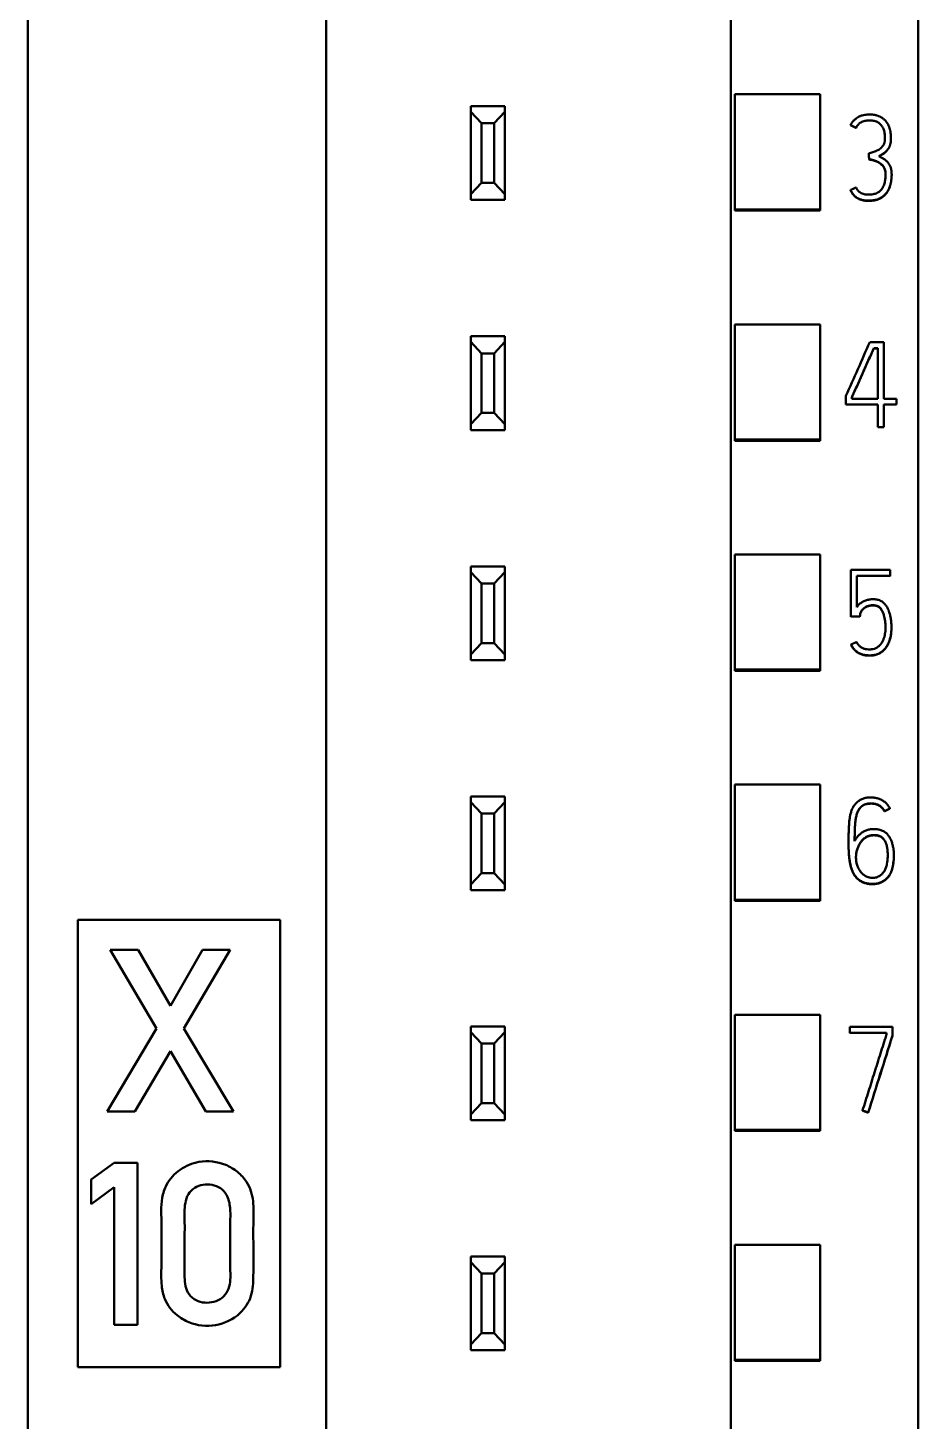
# Model space of a CAD drawing. Header units: millimetres. Extents: x 0 to 594, y 0 to 420.
# Drawn here: x 144.96 to 165.86, y 309.37 to 342.07 of the extents above; entities that cross this region are included whole.
import ezdxf

# ---------------------------------------------------------------- set-up
doc = ezdxf.new("R2010")
doc.units = ezdxf.units.MM
doc.layers.add('1', color=7, linetype='Continuous')

msp = doc.modelspace()

# ---------------------------------------------------------------- linework, layer by layer
at = {"layer": '1', "color": 7, "linetype": 'Continuous', "lineweight": 50}
for p, q in [((165.861, 360.313), (165.861, 246.895)), ((161.461, 249.217), (161.461, 358.032)), ((144.961, 251.932), (144.961, 352.832)), ((151.961, 352.832), (151.961, 251.932)), ((161.561, 337.81), (161.561, 340.513)), ((161.561, 340.513), (163.561, 340.513)), ((163.561, 337.81), (163.561, 340.513)), ((155.361, 340.232), (156.161, 340.232)), ((155.361, 340.099), (155.361, 340.232)), ((156.161, 340.232), (156.161, 340.099)), ((155.361, 338.166), (155.361, 340.099)), ((155.611, 339.832), (155.361, 340.099)), ((155.611, 339.832), (155.611, 338.432)), ((155.911, 339.832), (155.611, 339.832)), ((156.161, 340.099), (155.911, 339.832)), ((155.911, 338.432), (155.911, 339.832)), ((156.161, 340.099), (156.161, 338.166)), ((164.277, 339.79), (164.277, 339.784)), ((164.405, 339.726), (164.405, 339.72)), ((165.223, 339.472), (165.223, 339.478)), ((164.702, 339.127), (164.702, 339.121)), ((164.71, 338.989), (164.71, 338.982)), ((165.24, 338.622), (165.24, 338.628)), ((155.361, 338.166), (155.611, 338.432)), ((155.361, 338.032), (155.361, 338.166)), ((155.611, 338.432), (155.911, 338.432)), ((155.911, 338.432), (156.161, 338.166)), ((156.161, 338.166), (156.161, 338.032)), ((164.277, 338.268), (164.277, 338.261)), ((156.161, 338.032), (155.361, 338.032)), ((161.561, 337.781), (161.561, 337.81)), ((161.561, 337.81), (163.561, 337.81)), ((161.561, 337.781), (163.561, 337.781)), ((163.561, 337.781), (163.561, 337.81)), ((161.561, 332.409), (161.561, 335.112)), ((161.561, 335.112), (163.561, 335.112)), ((163.561, 332.409), (163.561, 335.112)), ((155.361, 334.832), (156.161, 334.832)), ((155.361, 334.699), (155.361, 334.832)), ((155.361, 332.766), (155.361, 334.699)), ((155.611, 334.432), (155.361, 334.699)), ((156.161, 334.699), (155.911, 334.432)), ((156.161, 334.832), (156.161, 334.699)), ((156.161, 334.699), (156.161, 332.766)), ((164.727, 334.693), (165.057, 334.693)), ((165.057, 334.693), (165.057, 333.367)), ((155.611, 334.432), (155.611, 333.032)), ((155.911, 334.432), (155.611, 334.432)), ((155.911, 333.032), (155.911, 334.432)), ((164.818, 334.555), (164.818, 334.549)), ((164.915, 334.555), (164.818, 334.555)), ((164.818, 334.549), (164.915, 334.549)), ((164.915, 333.367), (164.915, 334.555)), ((164.167, 333.229), (164.167, 333.433)), ((164.305, 333.403), (164.305, 333.367)), ((164.305, 333.367), (164.915, 333.367)), ((165.057, 333.367), (165.351, 333.367)), ((165.351, 333.367), (165.351, 333.229)), ((155.361, 332.766), (155.611, 333.032)), ((155.611, 333.032), (155.911, 333.032)), ((155.911, 333.032), (156.161, 332.766)), ((164.915, 333.229), (164.167, 333.229)), ((164.915, 332.701), (164.915, 333.229)), ((165.057, 333.229), (165.057, 332.701)), ((165.351, 333.229), (165.057, 333.229)), ((155.361, 332.632), (155.361, 332.766)), ((156.161, 332.632), (155.361, 332.632)), ((156.161, 332.766), (156.161, 332.632)), ((165.057, 332.701), (164.915, 332.701)), ((161.561, 332.381), (161.561, 332.409)), ((161.561, 332.409), (163.561, 332.409)), ((161.561, 332.381), (163.561, 332.381)), ((163.561, 332.381), (163.561, 332.409)), ((161.561, 327.007), (161.561, 329.71)), ((161.561, 329.71), (163.561, 329.71)), ((163.561, 327.007), (163.561, 329.71)), ((155.361, 329.432), (156.161, 329.432)), ((155.361, 329.299), (155.361, 329.432)), ((156.161, 329.432), (156.161, 329.299)), ((164.283, 329.349), (164.283, 328.254)), ((165.207, 329.349), (164.283, 329.349)), ((165.207, 329.211), (165.207, 329.349)), ((155.361, 327.366), (155.361, 329.299)), ((155.611, 329.032), (155.361, 329.299)), ((155.611, 329.032), (155.611, 327.632)), ((155.911, 329.032), (155.611, 329.032)), ((156.161, 329.299), (155.911, 329.032)), ((155.911, 327.632), (155.911, 329.032)), ((156.161, 329.299), (156.161, 327.366)), ((164.422, 328.476), (164.422, 329.211)), ((164.422, 329.211), (165.207, 329.211)), ((165.207, 329.211), (165.207, 329.205)), ((164.283, 328.254), (164.283, 328.248)), ((164.283, 328.254), (164.494, 328.254)), ((164.494, 328.254), (164.494, 328.248)), ((165.235, 327.99), (165.235, 327.996)), ((155.361, 327.366), (155.611, 327.632)), ((155.611, 327.632), (155.911, 327.632)), ((155.911, 327.632), (156.161, 327.366)), ((164.289, 327.599), (164.289, 327.593)), ((155.361, 327.232), (155.361, 327.366)), ((156.161, 327.232), (155.361, 327.232)), ((156.161, 327.366), (156.161, 327.232)), ((161.561, 326.981), (161.561, 327.007)), ((161.561, 327.007), (163.561, 327.007)), ((161.561, 326.981), (163.561, 326.981)), ((163.561, 326.981), (163.561, 327.007)), ((161.561, 321.606), (161.561, 324.308)), ((161.561, 324.308), (163.561, 324.308)), ((163.561, 321.606), (163.561, 324.308)), ((155.361, 324.032), (156.161, 324.032)), ((155.361, 323.899), (155.361, 324.032)), ((155.361, 321.966), (155.361, 323.899)), ((155.611, 323.632), (155.361, 323.899)), ((156.161, 323.899), (155.911, 323.632)), ((156.161, 324.032), (156.161, 323.899)), ((156.161, 323.899), (156.161, 321.966)), ((155.611, 323.632), (155.611, 322.232)), ((155.911, 323.632), (155.611, 323.632)), ((155.911, 322.232), (155.911, 323.632)), ((165.072, 323.686), (165.072, 323.68)), ((165.2, 323.752), (165.2, 323.746)), ((164.228, 322.948), (164.228, 322.942)), ((165.292, 322.649), (165.292, 322.655)), ((155.361, 321.966), (155.611, 322.232)), ((155.611, 322.232), (155.911, 322.232)), ((155.911, 322.232), (156.161, 321.966)), ((155.361, 321.832), (155.361, 321.966)), ((156.161, 321.832), (155.361, 321.832)), ((156.161, 321.966), (156.161, 321.832)), ((161.561, 321.582), (161.561, 321.606)), ((161.561, 321.606), (163.561, 321.606)), ((161.561, 321.582), (163.561, 321.582)), ((163.561, 321.582), (163.561, 321.606)), ((146.136, 321.132), (146.136, 310.632)), ((150.886, 321.132), (146.136, 321.132)), ((150.886, 310.632), (150.886, 321.132)), ((146.896, 320.434), (147.548, 320.434)), ((147.985, 318.584), (146.896, 320.434)), ((147.548, 320.434), (148.306, 319.118)), ((148.306, 319.118), (149.062, 320.434)), ((149.713, 320.434), (148.624, 318.584)), ((149.062, 320.434), (149.713, 320.434)), ((161.561, 316.204), (161.561, 318.906)), ((161.561, 318.906), (163.561, 318.906)), ((163.561, 316.204), (163.561, 318.906)), ((146.823, 316.637), (147.985, 318.584)), ((148.624, 318.584), (149.789, 316.637)), ((155.361, 318.632), (156.161, 318.632)), ((155.361, 318.499), (155.361, 318.632)), ((156.161, 318.632), (156.161, 318.499)), ((164.259, 318.479), (164.259, 318.62)), ((164.259, 318.62), (165.258, 318.62)), ((165.258, 318.62), (165.258, 318.418)), ((155.361, 316.566), (155.361, 318.499)), ((155.611, 318.232), (155.361, 318.499)), ((155.611, 318.232), (155.611, 316.832)), ((155.911, 318.232), (155.611, 318.232)), ((156.161, 318.499), (155.911, 318.232)), ((155.911, 316.832), (155.911, 318.232)), ((156.161, 318.499), (156.161, 316.566)), ((164.259, 318.479), (164.259, 318.473)), ((165.119, 318.479), (164.259, 318.479)), ((165.119, 318.44), (165.119, 318.479)), ((165.258, 318.418), (165.258, 318.412)), ((148.306, 318.049), (147.472, 316.637)), ((149.137, 316.637), (148.306, 318.049)), ((147.472, 316.637), (146.823, 316.637)), ((149.789, 316.637), (149.137, 316.637)), ((155.361, 316.566), (155.611, 316.832)), ((155.611, 316.832), (155.911, 316.832)), ((155.911, 316.832), (156.161, 316.566)), ((164.556, 316.659), (164.556, 316.653)), ((164.689, 316.615), (164.689, 316.608)), ((155.361, 316.432), (155.361, 316.566)), ((156.161, 316.432), (155.361, 316.432)), ((156.161, 316.566), (156.161, 316.432)), ((161.561, 316.182), (161.561, 316.204)), ((161.561, 316.204), (163.561, 316.204)), ((161.561, 316.182), (163.561, 316.182)), ((163.561, 316.182), (163.561, 316.204)), ((146.987, 315.434), (146.444, 315.041)), ((147.534, 315.434), (146.987, 315.434)), ((147.534, 311.629), (147.534, 315.434)), ((146.444, 315.041), (146.444, 314.462)), ((146.444, 314.462), (146.987, 314.858)), ((146.987, 314.858), (146.987, 311.629)), ((161.561, 310.803), (161.561, 313.505)), ((161.561, 313.505), (163.561, 313.505)), ((163.561, 310.803), (163.561, 313.505)), ((155.361, 313.232), (156.161, 313.232)), ((155.361, 313.099), (155.361, 313.232)), ((155.361, 311.166), (155.361, 313.099)), ((155.611, 312.832), (155.361, 313.099)), ((156.161, 313.099), (155.911, 312.832)), ((156.161, 313.232), (156.161, 313.099)), ((156.161, 313.099), (156.161, 311.166)), ((155.611, 312.832), (155.611, 311.432)), ((155.911, 312.832), (155.611, 312.832)), ((155.911, 311.432), (155.911, 312.832)), ((146.987, 311.629), (147.534, 311.629)), ((155.361, 311.166), (155.611, 311.432)), ((155.611, 311.432), (155.911, 311.432)), ((155.911, 311.432), (156.161, 311.166)), ((155.361, 311.032), (155.361, 311.166)), ((156.161, 311.032), (155.361, 311.032)), ((156.161, 311.166), (156.161, 311.032)), ((161.561, 310.803), (163.561, 310.803)), ((161.561, 310.782), (161.561, 310.803)), ((161.561, 310.782), (163.561, 310.782)), ((163.561, 310.782), (163.561, 310.803)), ((146.136, 310.632), (150.886, 310.632))]:
    msp.add_line(p, q, dxfattribs=at)
for centre, major_axis, ratio, start_param, end_param in [((149.802, 236.278), (452.614, 1023.309), 0.023466, 1.484858, 1.486095), ((160.339, 241.87), (311.427, 991.982), 0.017584, 1.499074, 1.500898), ((160.23, 240.062), (315.104, 1003.798), 0.017791, 1.498249, 1.500051)]:
    msp.add_ellipse(centre, major_axis=major_axis, ratio=ratio, start_param=start_param, end_param=end_param, dxfattribs=at)
for points, knots in [([(164.94, 339.063), (164.958, 339.072), (164.976, 339.082), (165.011, 339.101), (165.028, 339.112), (165.053, 339.128), (165.061, 339.134), (165.077, 339.146), (165.084, 339.152), (165.099, 339.165), (165.107, 339.172), (165.121, 339.186), (165.128, 339.194), (165.148, 339.217), (165.159, 339.233), (165.175, 339.259), (165.18, 339.268), (165.188, 339.286), (165.193, 339.296), (165.204, 339.324), (165.209, 339.343), (165.218, 339.382), (165.22, 339.402), (165.223, 339.443), (165.223, 339.463), (165.223, 339.503), (165.223, 339.523), (165.219, 339.583), (165.213, 339.622), (165.2, 339.681), (165.195, 339.701), (165.183, 339.739), (165.168, 339.777), (165.15, 339.812), (165.128, 339.847), (165.117, 339.864), (165.091, 339.895), (165.071, 339.916), (165.048, 339.936), (165.032, 339.948), (165.023, 339.954), (164.981, 339.983), (164.945, 340), (164.896, 340.015), (164.886, 340.018), (164.867, 340.023), (164.837, 340.029), (164.787, 340.036), (164.747, 340.038), (164.707, 340.038), (164.686, 340.038), (164.626, 340.034), (164.587, 340.027), (164.538, 340.013), (164.529, 340.01), (164.51, 340.003), (164.5, 340), (164.472, 339.987), (164.436, 339.969), (164.403, 339.945), (164.38, 339.926), (164.372, 339.919), (164.357, 339.905), (164.35, 339.898), (164.33, 339.876), (164.318, 339.86), (164.301, 339.835), (164.296, 339.826), (164.286, 339.808), (164.282, 339.799), (164.277, 339.79)], [0, 0, 0, 0, 0.03125, 0.03125, 0.0625, 0.0625, 0.078125, 0.078125, 0.09375, 0.09375, 0.109375, 0.109375, 0.125, 0.125, 0.15625, 0.15625, 0.171875, 0.171875, 0.1875, 0.1875, 0.21875, 0.21875, 0.25, 0.25, 0.28125, 0.28125, 0.3125, 0.3125, 0.375, 0.375, 0.40625, 0.40625, 0.4375, 0.46875, 0.46875, 0.5, 0.5, 0.53125, 0.546875, 0.546875, 0.5625, 0.5625, 0.625, 0.625, 0.640625, 0.640625, 0.65625, 0.6875, 0.71875, 0.71875, 0.75, 0.75, 0.8125, 0.8125, 0.828125, 0.828125, 0.84375, 0.84375, 0.875, 0.90625, 0.90625, 0.921875, 0.921875, 0.9375, 0.9375, 0.96875, 0.96875, 0.984375, 0.984375, 1, 1, 1, 1]), ([(164.405, 339.726), (164.413, 339.741), (164.421, 339.755), (164.439, 339.782), (164.449, 339.795), (164.467, 339.813), (164.473, 339.818), (164.485, 339.829), (164.492, 339.834), (164.505, 339.844), (164.512, 339.849), (164.526, 339.857), (164.533, 339.861), (164.556, 339.872), (164.571, 339.878), (164.603, 339.887), (164.619, 339.891), (164.652, 339.896), (164.668, 339.898), (164.702, 339.9), (164.718, 339.9), (164.768, 339.899), (164.801, 339.896), (164.841, 339.886), (164.849, 339.884), (164.865, 339.879), (164.873, 339.876), (164.896, 339.867), (164.911, 339.86), (164.932, 339.846), (164.939, 339.841), (164.952, 339.831), (164.958, 339.826), (164.976, 339.809), (164.987, 339.797), (165.003, 339.777), (165.007, 339.77), (165.017, 339.757), (165.03, 339.736), (165.041, 339.714), (165.053, 339.683), (165.058, 339.667), (165.067, 339.635), (165.071, 339.619), (165.079, 339.571), (165.081, 339.538), (165.082, 339.489), (165.082, 339.472), (165.081, 339.439), (165.079, 339.423), (165.075, 339.398), (165.074, 339.39), (165.069, 339.374), (165.067, 339.366), (165.058, 339.343), (165.051, 339.328), (165.038, 339.307), (165.033, 339.3), (165.023, 339.287), (165.017, 339.281), (165.006, 339.269), (165.001, 339.263), (164.989, 339.251), (164.982, 339.246), (164.963, 339.23), (164.949, 339.221), (164.921, 339.204), (164.906, 339.196), (164.876, 339.183), (164.861, 339.177), (164.829, 339.166), (164.813, 339.161), (164.766, 339.146), (164.734, 339.136), (164.702, 339.127)], [0, 0, 0, 0, 0.03125, 0.03125, 0.0625, 0.0625, 0.078125, 0.078125, 0.09375, 0.09375, 0.109375, 0.109375, 0.125, 0.125, 0.15625, 0.15625, 0.1875, 0.1875, 0.21875, 0.21875, 0.25, 0.25, 0.3125, 0.3125, 0.328125, 0.328125, 0.34375, 0.34375, 0.375, 0.375, 0.390625, 0.390625, 0.40625, 0.40625, 0.4375, 0.4375, 0.453125, 0.453125, 0.46875, 0.5, 0.5, 0.53125, 0.53125, 0.5625, 0.5625, 0.625, 0.625, 0.65625, 0.65625, 0.6875, 0.6875, 0.703125, 0.703125, 0.71875, 0.71875, 0.75, 0.75, 0.765625, 0.765625, 0.78125, 0.78125, 0.796875, 0.796875, 0.8125, 0.8125, 0.84375, 0.84375, 0.875, 0.875, 0.90625, 0.90625, 0.9375, 0.9375, 1, 1, 1, 1]), ([(165.082, 339.483), (165.082, 339.487), (165.082, 339.492), (165.082, 339.529), (165.079, 339.561), (165.072, 339.604), (165.07, 339.615), (165.068, 339.626)], [0, 0, 0, 0, 0.087818, 0.087818, 0.771228, 0.771228, 1, 1, 1, 1]), ([(165.129, 339.189), (165.118, 339.177), (165.106, 339.165), (165.086, 339.147), (165.078, 339.141), (165.062, 339.128), (165.054, 339.122), (165.029, 339.106), (165.011, 339.096), (164.976, 339.076), (164.959, 339.066), (164.94, 339.057)], [0, 0, 0, 0, 0.218648, 0.218648, 0.348874, 0.348874, 0.479099, 0.479099, 0.739549, 0.739549, 1, 1, 1, 1]), ([(164.277, 338.268), (164.286, 338.248), (164.296, 338.23), (164.317, 338.193), (164.328, 338.176), (164.348, 338.151), (164.355, 338.143), (164.369, 338.128), (164.377, 338.121), (164.401, 338.101), (164.418, 338.088), (164.446, 338.072), (164.455, 338.068), (164.474, 338.058), (164.484, 338.054), (164.513, 338.043), (164.533, 338.036), (164.574, 338.026), (164.595, 338.023), (164.637, 338.018), (164.658, 338.017), (164.7, 338.016), (164.721, 338.016), (164.762, 338.019), (164.783, 338.021), (164.815, 338.025), (164.825, 338.027), (164.846, 338.031), (164.856, 338.033), (164.887, 338.041), (164.907, 338.048), (164.936, 338.059), (164.946, 338.063), (164.965, 338.072), (164.974, 338.077), (165.002, 338.092), (165.019, 338.104), (165.053, 338.129), (165.068, 338.143), (165.098, 338.173), (165.111, 338.189), (165.136, 338.223), (165.148, 338.241), (165.163, 338.268), (165.168, 338.278), (165.177, 338.297), (165.181, 338.306), (165.201, 338.355), (165.213, 338.395), (165.225, 338.456), (165.229, 338.477), (165.234, 338.518), (165.236, 338.539), (165.239, 338.581), (165.24, 338.602), (165.24, 338.643), (165.24, 338.664), (165.237, 338.706), (165.234, 338.726), (165.227, 338.757), (165.225, 338.768), (165.219, 338.788), (165.215, 338.798), (165.204, 338.828), (165.195, 338.847), (165.179, 338.874), (165.173, 338.883), (165.161, 338.901), (165.154, 338.909), (165.134, 338.933), (165.119, 338.948), (165.086, 338.975), (165.069, 338.987), (165.033, 339.011), (165.015, 339.022), (164.978, 339.043), (164.959, 339.053), (164.94, 339.063)], [0, 0, 0, 0, 0.03125, 0.03125, 0.0625, 0.0625, 0.078125, 0.078125, 0.09375, 0.09375, 0.125, 0.125, 0.140625, 0.140625, 0.15625, 0.15625, 0.1875, 0.1875, 0.21875, 0.21875, 0.25, 0.25, 0.28125, 0.28125, 0.3125, 0.3125, 0.328125, 0.328125, 0.34375, 0.34375, 0.375, 0.375, 0.390625, 0.390625, 0.40625, 0.40625, 0.4375, 0.4375, 0.46875, 0.46875, 0.5, 0.5, 0.53125, 0.53125, 0.546875, 0.546875, 0.5625, 0.5625, 0.625, 0.625, 0.65625, 0.65625, 0.6875, 0.6875, 0.71875, 0.71875, 0.75, 0.75, 0.78125, 0.78125, 0.796875, 0.796875, 0.8125, 0.8125, 0.84375, 0.84375, 0.859375, 0.859375, 0.875, 0.875, 0.90625, 0.90625, 0.9375, 0.9375, 0.96875, 0.96875, 1, 1, 1, 1]), ([(164.71, 338.989), (164.744, 338.983), (164.778, 338.975), (164.827, 338.961), (164.844, 338.956), (164.876, 338.944), (164.892, 338.938), (164.915, 338.926), (164.923, 338.922), (164.938, 338.914), (164.945, 338.909), (164.967, 338.896), (164.981, 338.885), (165.001, 338.868), (165.007, 338.862), (165.019, 338.85), (165.025, 338.844), (165.042, 338.824), (165.052, 338.81), (165.065, 338.788), (165.069, 338.78), (165.076, 338.764), (165.079, 338.756), (165.088, 338.732), (165.092, 338.715), (165.097, 338.681), (165.098, 338.664), (165.099, 338.629), (165.099, 338.612), (165.096, 338.561), (165.092, 338.527), (165.083, 338.476), (165.08, 338.459), (165.072, 338.426), (165.067, 338.409), (165.056, 338.376), (165.049, 338.36), (165.038, 338.337), (165.034, 338.329), (165.026, 338.314), (165.021, 338.307), (164.997, 338.271), (164.973, 338.246), (164.938, 338.22), (164.931, 338.215), (164.916, 338.206), (164.909, 338.202), (164.885, 338.191), (164.869, 338.184), (164.836, 338.174), (164.819, 338.17), (164.785, 338.163), (164.751, 338.159), (164.717, 338.157), (164.682, 338.157), (164.665, 338.158), (164.63, 338.161), (164.613, 338.163), (164.579, 338.17), (164.562, 338.174), (164.53, 338.187), (164.515, 338.195), (164.493, 338.209), (164.486, 338.215), (164.473, 338.226), (164.467, 338.232), (164.455, 338.245), (164.449, 338.251), (164.439, 338.265), (164.434, 338.272), (164.42, 338.294), (164.412, 338.31), (164.405, 338.326)], [0, 0, 0, 0, 0.0625, 0.0625, 0.09375, 0.09375, 0.125, 0.125, 0.140625, 0.140625, 0.15625, 0.15625, 0.1875, 0.1875, 0.203125, 0.203125, 0.21875, 0.21875, 0.25, 0.25, 0.265625, 0.265625, 0.28125, 0.28125, 0.3125, 0.3125, 0.34375, 0.34375, 0.375, 0.375, 0.4375, 0.4375, 0.46875, 0.46875, 0.5, 0.5, 0.53125, 0.53125, 0.546875, 0.546875, 0.5625, 0.5625, 0.625, 0.625, 0.640625, 0.640625, 0.65625, 0.65625, 0.6875, 0.6875, 0.71875, 0.71875, 0.75, 0.78125, 0.78125, 0.8125, 0.8125, 0.84375, 0.84375, 0.875, 0.875, 0.90625, 0.90625, 0.921875, 0.921875, 0.9375, 0.9375, 0.953125, 0.953125, 0.96875, 0.96875, 1, 1, 1, 1]), ([(165.099, 338.625), (165.099, 338.63), (165.099, 338.635), (165.098, 338.649), (165.098, 338.658), (165.097, 338.675), (165.096, 338.684), (165.092, 338.709), (165.088, 338.726), (165.079, 338.75), (165.076, 338.758), (165.069, 338.774), (165.065, 338.781), (165.051, 338.804), (165.041, 338.818), (165.019, 338.844), (165.007, 338.857), (164.981, 338.879), (164.967, 338.889), (164.938, 338.908), (164.923, 338.916), (164.892, 338.932), (164.876, 338.938), (164.844, 338.95), (164.827, 338.955), (164.778, 338.969), (164.744, 338.977), (164.71, 338.982)], [0, 0, 0, 0, 0.026635, 0.026635, 0.070879, 0.070879, 0.115123, 0.115123, 0.20361, 0.20361, 0.247854, 0.247854, 0.292098, 0.292098, 0.380586, 0.380586, 0.469074, 0.469074, 0.557561, 0.557561, 0.646049, 0.646049, 0.734537, 0.734537, 0.823025, 0.823025, 1, 1, 1, 1]), ([(165.24, 338.622), (165.24, 338.621), (165.24, 338.621), (165.24, 338.599), (165.239, 338.578), (165.237, 338.536), (165.235, 338.515), (165.229, 338.474), (165.226, 338.453), (165.213, 338.392), (165.202, 338.352), (165.183, 338.304), (165.178, 338.294), (165.169, 338.275), (165.165, 338.266), (165.149, 338.238), (165.138, 338.22), (165.114, 338.186), (165.1, 338.17), (165.078, 338.147), (165.071, 338.14), (165.055, 338.125), (165.047, 338.119), (165.022, 338.099), (165.004, 338.088), (164.977, 338.072), (164.968, 338.067), (164.948, 338.058), (164.939, 338.054), (164.889, 338.034), (164.849, 338.024), (164.786, 338.015), (164.765, 338.013), (164.723, 338.01), (164.702, 338.01), (164.659, 338.011), (164.638, 338.012), (164.607, 338.015), (164.596, 338.017), (164.575, 338.02), (164.565, 338.022), (164.534, 338.03), (164.514, 338.036), (164.485, 338.048), (164.475, 338.052), (164.456, 338.061), (164.446, 338.066), (164.419, 338.082), (164.401, 338.094), (164.377, 338.114), (164.37, 338.122), (164.355, 338.137), (164.348, 338.145), (164.328, 338.17), (164.317, 338.187), (164.296, 338.224), (164.286, 338.242), (164.277, 338.261)], [0, 0, 0, 0, 0.001389, 0.001389, 0.044807, 0.044807, 0.088225, 0.088225, 0.131643, 0.131643, 0.218479, 0.218479, 0.240188, 0.240188, 0.261896, 0.261896, 0.305314, 0.305314, 0.348732, 0.348732, 0.370441, 0.370441, 0.39215, 0.39215, 0.435568, 0.435568, 0.457277, 0.457277, 0.478986, 0.478986, 0.565821, 0.565821, 0.609239, 0.609239, 0.652657, 0.652657, 0.696075, 0.696075, 0.717784, 0.717784, 0.739493, 0.739493, 0.782911, 0.782911, 0.80462, 0.80462, 0.826329, 0.826329, 0.869746, 0.869746, 0.891455, 0.891455, 0.913164, 0.913164, 0.956582, 0.956582, 1, 1, 1, 1]), ([(164.818, 334.555), (164.808, 334.531), (164.797, 334.507), (164.776, 334.459), (164.766, 334.435), (164.734, 334.363), (164.713, 334.315), (164.67, 334.218), (164.649, 334.17), (164.606, 334.074), (164.585, 334.026), (164.542, 333.93), (164.52, 333.882), (164.477, 333.786), (164.456, 333.738), (164.413, 333.642), (164.392, 333.594), (164.36, 333.523), (164.349, 333.499), (164.332, 333.463), (164.327, 333.451), (164.316, 333.427), (164.311, 333.415), (164.305, 333.403)], [0, 0, 0, 0, 0.0625, 0.0625, 0.125, 0.125, 0.25, 0.25, 0.375, 0.375, 0.5, 0.5, 0.625, 0.625, 0.75, 0.75, 0.875, 0.875, 0.9375, 0.9375, 0.96875, 0.96875, 1, 1, 1, 1]), ([(164.305, 333.397), (164.311, 333.409), (164.316, 333.421), (164.327, 333.444), (164.332, 333.456), (164.349, 333.492), (164.36, 333.516), (164.392, 333.588), (164.413, 333.636), (164.456, 333.732), (164.477, 333.78), (164.52, 333.876), (164.542, 333.924), (164.585, 334.02), (164.606, 334.068), (164.649, 334.164), (164.67, 334.212), (164.713, 334.308), (164.734, 334.357), (164.766, 334.429), (164.776, 334.453), (164.797, 334.501), (164.808, 334.525), (164.818, 334.549)], [0, 0, 0, 0, 0.03125, 0.03125, 0.0625, 0.0625, 0.125, 0.125, 0.25, 0.25, 0.375, 0.375, 0.5, 0.5, 0.625, 0.625, 0.75, 0.75, 0.875, 0.875, 0.9375, 0.9375, 1, 1, 1, 1]), ([(164.289, 327.599), (164.301, 327.573), (164.314, 327.547), (164.339, 327.512), (164.347, 327.5), (164.366, 327.478), (164.376, 327.467), (164.398, 327.448), (164.409, 327.439), (164.432, 327.421), (164.444, 327.413), (164.469, 327.398), (164.482, 327.392), (164.508, 327.379), (164.522, 327.374), (164.55, 327.365), (164.564, 327.361), (164.592, 327.354), (164.606, 327.351), (164.635, 327.347), (164.65, 327.346), (164.672, 327.345), (164.679, 327.344), (164.694, 327.343), (164.701, 327.343), (164.723, 327.342), (164.738, 327.342), (164.767, 327.343), (164.781, 327.344), (164.811, 327.347), (164.825, 327.35), (164.854, 327.356), (164.868, 327.36), (164.91, 327.373), (164.937, 327.385), (164.975, 327.407), (164.988, 327.415), (165.012, 327.432), (165.023, 327.441), (165.045, 327.46), (165.056, 327.47), (165.076, 327.492), (165.085, 327.503), (165.112, 327.538), (165.128, 327.562), (165.149, 327.601), (165.156, 327.614), (165.168, 327.64), (165.174, 327.654), (165.19, 327.695), (165.199, 327.722), (165.214, 327.779), (165.22, 327.807), (165.226, 327.85), (165.228, 327.865), (165.231, 327.894), (165.232, 327.908), (165.234, 327.952), (165.235, 327.981), (165.234, 328.04), (165.232, 328.098), (165.226, 328.155), (165.219, 328.213), (165.214, 328.242), (165.204, 328.285), (165.201, 328.299), (165.193, 328.327), (165.189, 328.342), (165.175, 328.383), (165.165, 328.41), (165.145, 328.45), (165.138, 328.463), (165.123, 328.488), (165.115, 328.5), (165.09, 328.536), (165.071, 328.558), (165.026, 328.597), (165.001, 328.613), (164.962, 328.633), (164.948, 328.638), (164.92, 328.647), (164.905, 328.651), (164.877, 328.656), (164.862, 328.658), (164.832, 328.661), (164.818, 328.661), (164.788, 328.661), (164.774, 328.66), (164.744, 328.657), (164.73, 328.656), (164.701, 328.651), (164.687, 328.648), (164.658, 328.641), (164.644, 328.637), (164.616, 328.627), (164.602, 328.622), (164.576, 328.609), (164.563, 328.603), (164.537, 328.587), (164.525, 328.579), (164.501, 328.561), (164.49, 328.552), (164.469, 328.532), (164.459, 328.521), (164.439, 328.499), (164.43, 328.488), (164.422, 328.476)], [0, 0, 0, 0, 0.03125, 0.03125, 0.046875, 0.046875, 0.0625, 0.0625, 0.078125, 0.078125, 0.09375, 0.09375, 0.109375, 0.109375, 0.125, 0.125, 0.140625, 0.140625, 0.15625, 0.15625, 0.171875, 0.171875, 0.179688, 0.179688, 0.1875, 0.1875, 0.203125, 0.203125, 0.21875, 0.21875, 0.234375, 0.234375, 0.25, 0.25, 0.28125, 0.28125, 0.296875, 0.296875, 0.3125, 0.3125, 0.328125, 0.328125, 0.34375, 0.34375, 0.375, 0.375, 0.390625, 0.390625, 0.40625, 0.40625, 0.4375, 0.4375, 0.46875, 0.46875, 0.484375, 0.484375, 0.5, 0.5, 0.53125, 0.53125, 0.5625, 0.59375, 0.59375, 0.625, 0.625, 0.640625, 0.640625, 0.65625, 0.65625, 0.6875, 0.6875, 0.703125, 0.703125, 0.71875, 0.71875, 0.75, 0.75, 0.78125, 0.78125, 0.796875, 0.796875, 0.8125, 0.8125, 0.828125, 0.828125, 0.84375, 0.84375, 0.859375, 0.859375, 0.875, 0.875, 0.890625, 0.890625, 0.90625, 0.90625, 0.921875, 0.921875, 0.9375, 0.9375, 0.953125, 0.953125, 0.96875, 0.96875, 0.984375, 0.984375, 1, 1, 1, 1]), ([(164.494, 328.254), (164.495, 328.278), (164.498, 328.3), (164.507, 328.334), (164.51, 328.345), (164.52, 328.366), (164.525, 328.376), (164.537, 328.395), (164.544, 328.405), (164.559, 328.423), (164.567, 328.431), (164.584, 328.446), (164.593, 328.454), (164.612, 328.467), (164.622, 328.473), (164.642, 328.485), (164.652, 328.49), (164.673, 328.499), (164.684, 328.503), (164.718, 328.513), (164.74, 328.517), (164.775, 328.52), (164.786, 328.52), (164.809, 328.52), (164.821, 328.519), (164.844, 328.517), (164.855, 328.515), (164.872, 328.512), (164.878, 328.51), (164.889, 328.507), (164.895, 328.505), (164.911, 328.499), (164.921, 328.495), (164.941, 328.483), (164.95, 328.475), (164.968, 328.46), (164.976, 328.452), (164.99, 328.434), (164.997, 328.424), (165.016, 328.395), (165.026, 328.374), (165.044, 328.332), (165.051, 328.31), (165.071, 328.244), (165.08, 328.199), (165.089, 328.131), (165.091, 328.108), (165.093, 328.062), (165.094, 328.039), (165.095, 327.971), (165.094, 327.925), (165.085, 327.857), (165.081, 327.835), (165.074, 327.801), (165.071, 327.79), (165.065, 327.767), (165.062, 327.756), (165.05, 327.724), (165.042, 327.702), (165.026, 327.671), (165.021, 327.661), (165.009, 327.641), (165.002, 327.631), (164.982, 327.603), (164.967, 327.586), (164.943, 327.562), (164.934, 327.554), (164.916, 327.54), (164.906, 327.533), (164.886, 327.521), (164.876, 327.515), (164.855, 327.506), (164.844, 327.502), (164.811, 327.491), (164.788, 327.487), (164.753, 327.484), (164.742, 327.483), (164.718, 327.483), (164.707, 327.483), (164.672, 327.484), (164.649, 327.486), (164.615, 327.493), (164.604, 327.496), (164.582, 327.503), (164.571, 327.508), (164.539, 327.522), (164.519, 327.534), (164.492, 327.555), (164.483, 327.563), (164.466, 327.58), (164.451, 327.597), (164.438, 327.616), (164.426, 327.636), (164.421, 327.647), (164.416, 327.657)], [0, 0, 0, 0, 0.03125, 0.03125, 0.046875, 0.046875, 0.0625, 0.0625, 0.078125, 0.078125, 0.09375, 0.09375, 0.109375, 0.109375, 0.125, 0.125, 0.140625, 0.140625, 0.15625, 0.15625, 0.1875, 0.1875, 0.203125, 0.203125, 0.21875, 0.21875, 0.234375, 0.234375, 0.242187, 0.242187, 0.25, 0.25, 0.265625, 0.265625, 0.28125, 0.28125, 0.296875, 0.296875, 0.3125, 0.3125, 0.34375, 0.34375, 0.375, 0.375, 0.4375, 0.4375, 0.46875, 0.46875, 0.5, 0.5, 0.5625, 0.5625, 0.59375, 0.59375, 0.609375, 0.609375, 0.625, 0.625, 0.65625, 0.65625, 0.671875, 0.671875, 0.6875, 0.6875, 0.71875, 0.71875, 0.734375, 0.734375, 0.75, 0.75, 0.765625, 0.765625, 0.78125, 0.78125, 0.8125, 0.8125, 0.828125, 0.828125, 0.84375, 0.84375, 0.875, 0.875, 0.890625, 0.890625, 0.90625, 0.90625, 0.9375, 0.9375, 0.953125, 0.953125, 0.96875, 0.984375, 0.984375, 1, 1, 1, 1]), ([(165.095, 327.992), (165.095, 327.998), (165.095, 328.004), (165.094, 328.032), (165.094, 328.055), (165.091, 328.101), (165.089, 328.123), (165.083, 328.169), (165.079, 328.191), (165.07, 328.237), (165.065, 328.259), (165.055, 328.292), (165.051, 328.303), (165.044, 328.325), (165.039, 328.336), (165.026, 328.368), (165.016, 328.388), (164.997, 328.417), (164.991, 328.427), (164.976, 328.445), (164.968, 328.453), (164.951, 328.469), (164.942, 328.476), (164.922, 328.488), (164.911, 328.493), (164.89, 328.501), (164.879, 328.504), (164.856, 328.509), (164.844, 328.511), (164.821, 328.513), (164.81, 328.514), (164.787, 328.514), (164.775, 328.513), (164.752, 328.511), (164.741, 328.51), (164.718, 328.506), (164.696, 328.5), (164.674, 328.493), (164.653, 328.484), (164.642, 328.479), (164.612, 328.462), (164.593, 328.448), (164.568, 328.425), (164.56, 328.417), (164.544, 328.399), (164.538, 328.39), (164.525, 328.371), (164.52, 328.36), (164.511, 328.339), (164.507, 328.328), (164.501, 328.306), (164.499, 328.294), (164.495, 328.271), (164.494, 328.26), (164.494, 328.248)], [0, 0, 0, 0, 0.015899, 0.015899, 0.077406, 0.077406, 0.138912, 0.138912, 0.200418, 0.200418, 0.261925, 0.261925, 0.292678, 0.292678, 0.323431, 0.323431, 0.384937, 0.384937, 0.41569, 0.41569, 0.446443, 0.446443, 0.477197, 0.477197, 0.50795, 0.50795, 0.538703, 0.538703, 0.569456, 0.569456, 0.600209, 0.600209, 0.630962, 0.630962, 0.661715, 0.661715, 0.692469, 0.723222, 0.723222, 0.753975, 0.753975, 0.815481, 0.815481, 0.846234, 0.846234, 0.876987, 0.876987, 0.907741, 0.907741, 0.938494, 0.938494, 0.969247, 0.969247, 1, 1, 1, 1]), ([(165.235, 327.99), (165.235, 327.969), (165.234, 327.947), (165.232, 327.897), (165.229, 327.868), (165.223, 327.825), (165.221, 327.811), (165.215, 327.782), (165.212, 327.767), (165.202, 327.725), (165.193, 327.697), (165.172, 327.642), (165.16, 327.616), (165.132, 327.564), (165.117, 327.539), (165.091, 327.504), (165.081, 327.492), (165.062, 327.471), (165.052, 327.46), (165.019, 327.43), (164.995, 327.413), (164.958, 327.39), (164.945, 327.383), (164.918, 327.371), (164.904, 327.365), (164.862, 327.351), (164.834, 327.344), (164.79, 327.338), (164.775, 327.337), (164.746, 327.336), (164.731, 327.336), (164.702, 327.337), (164.687, 327.338), (164.658, 327.339), (164.643, 327.34), (164.614, 327.344), (164.6, 327.346), (164.571, 327.353), (164.556, 327.357), (164.528, 327.366), (164.515, 327.371), (164.488, 327.382), (164.475, 327.389), (164.449, 327.404), (164.436, 327.412), (164.412, 327.43), (164.401, 327.439), (164.379, 327.458), (164.369, 327.469), (164.349, 327.491), (164.34, 327.503), (164.315, 327.54), (164.301, 327.566), (164.289, 327.593)], [0, 0, 0, 0, 0.044434, 0.044434, 0.104157, 0.104157, 0.134018, 0.134018, 0.16388, 0.16388, 0.223602, 0.223602, 0.283325, 0.283325, 0.343048, 0.343048, 0.37291, 0.37291, 0.402771, 0.402771, 0.462494, 0.462494, 0.492355, 0.492355, 0.522217, 0.522217, 0.58194, 0.58194, 0.611801, 0.611801, 0.641663, 0.641663, 0.671524, 0.671524, 0.701386, 0.701386, 0.731247, 0.731247, 0.761108, 0.761108, 0.79097, 0.79097, 0.820831, 0.820831, 0.850693, 0.850693, 0.880554, 0.880554, 0.910416, 0.910416, 0.940277, 0.940277, 1, 1, 1, 1]), ([(165.2, 323.752), (165.185, 323.777), (165.169, 323.801), (165.143, 323.835), (165.133, 323.846), (165.114, 323.868), (165.103, 323.878), (165.071, 323.907), (165.048, 323.924), (165.01, 323.945), (164.998, 323.952), (164.971, 323.964), (164.958, 323.969), (164.917, 323.984), (164.889, 323.991), (164.846, 323.999), (164.832, 324.001), (164.803, 324.004), (164.789, 324.005), (164.745, 324.008), (164.717, 324.007), (164.674, 324.004), (164.659, 324.002), (164.631, 323.997), (164.616, 323.994), (164.574, 323.983), (164.547, 323.972), (164.509, 323.953), (164.496, 323.946), (164.472, 323.93), (164.46, 323.921), (164.426, 323.894), (164.405, 323.874), (164.377, 323.841), (164.368, 323.83), (164.351, 323.806), (164.343, 323.794), (164.322, 323.757), (164.31, 323.731), (164.289, 323.676), (164.281, 323.649), (164.267, 323.593), (164.262, 323.565), (164.253, 323.509), (164.249, 323.481), (164.24, 323.395), (164.236, 323.338), (164.231, 323.223), (164.23, 323.166), (164.228, 322.994), (164.227, 322.879), (164.233, 322.736), (164.234, 322.708), (164.238, 322.651), (164.241, 322.622), (164.25, 322.537), (164.259, 322.48), (164.275, 322.41), (164.279, 322.396), (164.287, 322.368), (164.291, 322.354), (164.305, 322.313), (164.316, 322.286), (164.334, 322.247), (164.34, 322.234), (164.354, 322.209), (164.362, 322.196), (164.386, 322.16), (164.404, 322.137), (164.434, 322.106), (164.445, 322.096), (164.467, 322.078), (164.479, 322.069), (164.515, 322.045), (164.541, 322.032), (164.581, 322.015), (164.595, 322.01), (164.622, 322.001), (164.636, 321.997), (164.678, 321.986), (164.707, 321.982), (164.75, 321.978), (164.765, 321.977), (164.794, 321.977), (164.808, 321.977), (164.852, 321.98), (164.88, 321.984), (164.922, 321.995), (164.936, 321.999), (164.964, 322.008), (164.977, 322.013), (165.017, 322.031), (165.042, 322.045), (165.078, 322.07), (165.09, 322.078), (165.112, 322.097), (165.123, 322.107), (165.154, 322.138), (165.172, 322.16), (165.195, 322.196), (165.203, 322.209), (165.216, 322.235), (165.222, 322.248), (165.239, 322.288), (165.247, 322.316), (165.258, 322.357), (165.262, 322.372), (165.267, 322.4), (165.27, 322.414), (165.277, 322.457), (165.281, 322.486), (165.29, 322.572), (165.293, 322.629), (165.291, 322.715), (165.289, 322.743), (165.282, 322.801), (165.277, 322.829), (165.265, 322.887), (165.258, 322.915), (165.239, 322.97), (165.229, 322.997), (165.204, 323.05), (165.19, 323.076), (165.157, 323.123), (165.138, 323.145), (165.105, 323.176), (165.094, 323.185), (165.07, 323.202), (165.058, 323.209), (165.032, 323.223), (165.018, 323.229), (164.991, 323.239), (164.977, 323.244), (164.935, 323.255), (164.906, 323.26), (164.862, 323.264), (164.847, 323.265), (164.818, 323.266), (164.803, 323.266), (164.759, 323.263), (164.73, 323.259), (164.687, 323.249), (164.673, 323.245), (164.645, 323.236), (164.632, 323.231), (164.592, 323.213), (164.567, 323.199), (164.531, 323.174), (164.519, 323.165), (164.496, 323.146), (164.485, 323.137), (164.454, 323.107), (164.435, 323.085), (164.4, 323.037), (164.384, 323.012), (164.37, 322.986)], [0, 0, 0, 0, 0.015625, 0.015625, 0.023438, 0.023438, 0.03125, 0.03125, 0.046875, 0.046875, 0.054688, 0.054688, 0.0625, 0.0625, 0.078125, 0.078125, 0.085938, 0.085938, 0.09375, 0.09375, 0.109375, 0.109375, 0.117188, 0.117188, 0.125, 0.125, 0.140625, 0.140625, 0.148438, 0.148438, 0.15625, 0.15625, 0.171875, 0.171875, 0.179688, 0.179688, 0.1875, 0.1875, 0.203125, 0.203125, 0.21875, 0.21875, 0.234375, 0.234375, 0.25, 0.25, 0.28125, 0.28125, 0.3125, 0.3125, 0.375, 0.375, 0.390625, 0.390625, 0.40625, 0.40625, 0.4375, 0.4375, 0.445313, 0.445313, 0.453125, 0.453125, 0.46875, 0.46875, 0.476563, 0.476563, 0.484375, 0.484375, 0.5, 0.5, 0.507813, 0.507813, 0.515625, 0.515625, 0.53125, 0.53125, 0.539063, 0.539063, 0.546875, 0.546875, 0.5625, 0.5625, 0.570313, 0.570313, 0.578125, 0.578125, 0.59375, 0.59375, 0.601563, 0.601563, 0.609375, 0.609375, 0.625, 0.625, 0.632813, 0.632813, 0.640625, 0.640625, 0.65625, 0.65625, 0.664063, 0.664063, 0.671875, 0.671875, 0.6875, 0.6875, 0.695313, 0.695313, 0.703125, 0.703125, 0.71875, 0.71875, 0.75, 0.75, 0.765625, 0.765625, 0.78125, 0.78125, 0.796875, 0.796875, 0.8125, 0.8125, 0.828125, 0.828125, 0.84375, 0.84375, 0.851563, 0.851563, 0.859375, 0.859375, 0.867188, 0.867188, 0.875, 0.875, 0.890625, 0.890625, 0.898438, 0.898438, 0.90625, 0.90625, 0.921875, 0.921875, 0.929688, 0.929688, 0.9375, 0.9375, 0.953125, 0.953125, 0.960937, 0.960937, 0.96875, 0.96875, 0.984375, 0.984375, 1, 1, 1, 1]), ([(164.37, 322.986), (164.37, 323.047), (164.371, 323.108), (164.373, 323.199), (164.374, 323.23), (164.376, 323.29), (164.378, 323.321), (164.381, 323.381), (164.384, 323.412), (164.391, 323.472), (164.395, 323.502), (164.404, 323.547), (164.407, 323.562), (164.415, 323.592), (164.419, 323.607), (164.433, 323.651), (164.445, 323.68), (164.463, 323.713), (164.467, 323.72), (164.475, 323.733), (164.479, 323.74), (164.493, 323.759), (164.503, 323.771), (164.519, 323.787), (164.525, 323.793), (164.536, 323.803), (164.542, 323.808), (164.561, 323.822), (164.575, 323.829), (164.595, 323.839), (164.602, 323.843), (164.617, 323.848), (164.624, 323.85), (164.647, 323.857), (164.662, 323.86), (164.693, 323.865), (164.708, 323.867), (164.739, 323.868), (164.754, 323.869), (164.785, 323.868), (164.801, 323.866), (164.831, 323.862), (164.854, 323.858), (164.876, 323.851), (164.891, 323.846), (164.898, 323.843), (164.92, 323.834), (164.934, 323.828), (164.961, 323.812), (164.973, 323.803), (164.992, 323.789), (164.998, 323.784), (165.009, 323.773), (165.015, 323.768), (165.03, 323.751), (165.04, 323.739), (165.057, 323.713), (165.065, 323.7), (165.072, 323.686)], [0, 0, 0, 0, 0.125, 0.125, 0.1875, 0.1875, 0.25, 0.25, 0.3125, 0.3125, 0.375, 0.375, 0.40625, 0.40625, 0.4375, 0.4375, 0.5, 0.5, 0.515625, 0.515625, 0.53125, 0.53125, 0.5625, 0.5625, 0.578125, 0.578125, 0.59375, 0.59375, 0.625, 0.625, 0.640625, 0.640625, 0.65625, 0.65625, 0.6875, 0.6875, 0.71875, 0.71875, 0.75, 0.75, 0.78125, 0.78125, 0.8125, 0.828125, 0.828125, 0.84375, 0.84375, 0.875, 0.875, 0.90625, 0.90625, 0.921875, 0.921875, 0.9375, 0.9375, 0.96875, 0.96875, 1, 1, 1, 1]), ([(165.072, 323.68), (165.058, 323.707), (165.041, 323.733), (165.015, 323.761), (165.01, 323.766), (164.998, 323.777), (164.993, 323.782), (164.974, 323.797), (164.949, 323.814), (164.921, 323.828), (164.893, 323.84), (164.878, 323.844), (164.848, 323.853), (164.833, 323.856), (164.802, 323.86), (164.787, 323.861), (164.74, 323.863), (164.71, 323.861), (164.664, 323.854), (164.649, 323.851), (164.619, 323.843), (164.604, 323.837), (164.584, 323.828), (164.577, 323.824), (164.563, 323.816), (164.557, 323.812), (164.538, 323.798), (164.52, 323.783), (164.505, 323.766), (164.495, 323.754), (164.49, 323.748), (164.476, 323.729), (164.468, 323.716), (164.453, 323.689), (164.447, 323.676), (164.435, 323.647), (164.429, 323.633), (164.415, 323.588), (164.408, 323.559), (164.396, 323.499), (164.391, 323.469), (164.384, 323.408), (164.382, 323.378), (164.378, 323.317), (164.376, 323.286), (164.374, 323.225), (164.373, 323.194), (164.371, 323.103), (164.37, 323.041), (164.37, 322.98)], [0, 0, 0, 0, 0.0625, 0.0625, 0.078125, 0.078125, 0.09375, 0.09375, 0.125, 0.15625, 0.15625, 0.1875, 0.1875, 0.21875, 0.21875, 0.25, 0.25, 0.3125, 0.3125, 0.34375, 0.34375, 0.375, 0.375, 0.390625, 0.390625, 0.40625, 0.40625, 0.4375, 0.453125, 0.453125, 0.46875, 0.46875, 0.5, 0.5, 0.53125, 0.53125, 0.5625, 0.5625, 0.625, 0.625, 0.6875, 0.6875, 0.75, 0.75, 0.8125, 0.8125, 0.875, 0.875, 1, 1, 1, 1]), ([(164.643, 323.08), (164.669, 323.095), (164.696, 323.105), (164.739, 323.116), (164.754, 323.118), (164.783, 323.122), (164.812, 323.125), (164.842, 323.125), (164.871, 323.123), (164.886, 323.121), (164.915, 323.116), (164.929, 323.113), (164.957, 323.104), (164.971, 323.098), (164.997, 323.083), (165.008, 323.075), (165.031, 323.056), (165.041, 323.045), (165.059, 323.022), (165.068, 323.01), (165.083, 322.985), (165.089, 322.972), (165.107, 322.932), (165.117, 322.904), (165.127, 322.862), (165.13, 322.848), (165.136, 322.819), (165.138, 322.804), (165.143, 322.761), (165.145, 322.732), (165.147, 322.674), (165.148, 322.645), (165.146, 322.558), (165.141, 322.5), (165.123, 322.414), (165.116, 322.385), (165.101, 322.344), (165.095, 322.33), (165.083, 322.304), (165.076, 322.291), (165.052, 322.254), (165.034, 322.231), (165.008, 322.205), (165.002, 322.2), (164.991, 322.191), (164.985, 322.186), (164.968, 322.173), (164.956, 322.165), (164.93, 322.151), (164.917, 322.145), (164.889, 322.134), (164.861, 322.126), (164.832, 322.121), (164.803, 322.119), (164.788, 322.119), (164.758, 322.12), (164.744, 322.122), (164.715, 322.127), (164.701, 322.131), (164.658, 322.145), (164.632, 322.159), (164.596, 322.183), (164.584, 322.192), (164.562, 322.211), (164.54, 322.231), (164.521, 322.253), (164.503, 322.276), (164.494, 322.288), (164.47, 322.325), (164.456, 322.351), (164.439, 322.391), (164.434, 322.405), (164.425, 322.433), (164.421, 322.447), (164.411, 322.49), (164.407, 322.518), (164.403, 322.562), (164.402, 322.576), (164.402, 322.606), (164.402, 322.62), (164.404, 322.664), (164.408, 322.693), (164.419, 322.75), (164.426, 322.778), (164.44, 322.82), (164.446, 322.834), (164.457, 322.861), (164.463, 322.874), (164.483, 322.912), (164.499, 322.937), (164.524, 322.972), (164.533, 322.984), (164.552, 323.006), (164.562, 323.017), (164.594, 323.047), (164.617, 323.065), (164.643, 323.08)], [0, 0, 0, 0, 0.03125, 0.03125, 0.046875, 0.046875, 0.0625, 0.078125, 0.078125, 0.09375, 0.09375, 0.109375, 0.109375, 0.125, 0.125, 0.140625, 0.140625, 0.15625, 0.15625, 0.171875, 0.171875, 0.1875, 0.1875, 0.21875, 0.21875, 0.234375, 0.234375, 0.25, 0.25, 0.28125, 0.28125, 0.3125, 0.3125, 0.375, 0.375, 0.40625, 0.40625, 0.421875, 0.421875, 0.4375, 0.4375, 0.46875, 0.46875, 0.476563, 0.476563, 0.484375, 0.484375, 0.5, 0.5, 0.515625, 0.515625, 0.53125, 0.546875, 0.546875, 0.5625, 0.5625, 0.578125, 0.578125, 0.59375, 0.59375, 0.625, 0.625, 0.640625, 0.640625, 0.65625, 0.671875, 0.671875, 0.6875, 0.6875, 0.71875, 0.71875, 0.734375, 0.734375, 0.75, 0.75, 0.78125, 0.78125, 0.796875, 0.796875, 0.8125, 0.8125, 0.84375, 0.84375, 0.875, 0.875, 0.890625, 0.890625, 0.90625, 0.90625, 0.9375, 0.9375, 0.953125, 0.953125, 0.96875, 0.96875, 1, 1, 1, 1]), ([(165.064, 323.009), (165.059, 323.016), (165.054, 323.022), (165.04, 323.04), (165.03, 323.051), (165.013, 323.065), (165.007, 323.069), (164.995, 323.078), (164.989, 323.082), (164.97, 323.092), (164.956, 323.098), (164.928, 323.107), (164.914, 323.11), (164.885, 323.115), (164.87, 323.117), (164.841, 323.118), (164.827, 323.119), (164.783, 323.117), (164.754, 323.113), (164.711, 323.102), (164.697, 323.098), (164.676, 323.09), (164.67, 323.087), (164.656, 323.081), (164.65, 323.077), (164.643, 323.074)], [0, 0, 0, 0, 0.053747, 0.053747, 0.148372, 0.148372, 0.195685, 0.195685, 0.242998, 0.242998, 0.337623, 0.337623, 0.432248, 0.432248, 0.526874, 0.526874, 0.621499, 0.621499, 0.810749, 0.810749, 0.905375, 0.905375, 0.952687, 0.952687, 1, 1, 1, 1]), ([(165.292, 322.65), (165.292, 322.604), (165.289, 322.558), (165.281, 322.483), (165.278, 322.455), (165.271, 322.412), (165.268, 322.398), (165.262, 322.369), (165.259, 322.355), (165.248, 322.313), (165.24, 322.285), (165.223, 322.245), (165.217, 322.232), (165.204, 322.206), (165.197, 322.193), (165.174, 322.156), (165.156, 322.134), (165.125, 322.103), (165.115, 322.093), (165.093, 322.074), (165.081, 322.065), (165.045, 322.041), (165.02, 322.026), (164.98, 322.008), (164.967, 322.003), (164.939, 321.993), (164.925, 321.989), (164.883, 321.979), (164.854, 321.974), (164.811, 321.971), (164.796, 321.97), (164.767, 321.971), (164.753, 321.971), (164.709, 321.975), (164.681, 321.98), (164.638, 321.99), (164.624, 321.994), (164.596, 322.003), (164.583, 322.008), (164.543, 322.025), (164.517, 322.038), (164.487, 322.057), (164.481, 322.062), (164.469, 322.07), (164.464, 322.075), (164.446, 322.088), (164.436, 322.098), (164.405, 322.129), (164.387, 322.151), (164.363, 322.188), (164.356, 322.2), (164.342, 322.226), (164.335, 322.239), (164.317, 322.278), (164.306, 322.304), (164.288, 322.359), (164.28, 322.387), (164.266, 322.443), (164.26, 322.471), (164.251, 322.528), (164.243, 322.585), (164.238, 322.642), (164.234, 322.699), (164.233, 322.728), (164.229, 322.818), (164.228, 322.88), (164.228, 322.942)], [0, 0, 0, 0, 0.061961, 0.061961, 0.100808, 0.100808, 0.120232, 0.120232, 0.139655, 0.139655, 0.178502, 0.178502, 0.197926, 0.197926, 0.217349, 0.217349, 0.256196, 0.256196, 0.27562, 0.27562, 0.295043, 0.295043, 0.33389, 0.33389, 0.353314, 0.353314, 0.372737, 0.372737, 0.411584, 0.411584, 0.431008, 0.431008, 0.450431, 0.450431, 0.489278, 0.489278, 0.508702, 0.508702, 0.528125, 0.528125, 0.566972, 0.566972, 0.576684, 0.576684, 0.586396, 0.586396, 0.605819, 0.605819, 0.644666, 0.644666, 0.66409, 0.66409, 0.683513, 0.683513, 0.72236, 0.72236, 0.761207, 0.761207, 0.800054, 0.800054, 0.838901, 0.877748, 0.877748, 0.916595, 0.916595, 1, 1, 1, 1]), ([(164.643, 323.074), (164.617, 323.059), (164.594, 323.041), (164.563, 323.011), (164.553, 323), (164.533, 322.978), (164.524, 322.967), (164.499, 322.931), (164.483, 322.906), (164.463, 322.868), (164.457, 322.854), (164.446, 322.827), (164.44, 322.814), (164.426, 322.772), (164.419, 322.744), (164.411, 322.701), (164.408, 322.687), (164.405, 322.658), (164.404, 322.643), (164.402, 322.618), (164.402, 322.607), (164.402, 322.596)], [0, 0, 0, 0, 0.157122, 0.157122, 0.235682, 0.235682, 0.314243, 0.314243, 0.471365, 0.471365, 0.549925, 0.549925, 0.628486, 0.628486, 0.785608, 0.785608, 0.864168, 0.864168, 0.942729, 0.942729, 1, 1, 1, 1]), ([(164.556, 316.659), (164.603, 316.807), (164.65, 316.956), (164.72, 317.179), (164.743, 317.253), (164.79, 317.401), (164.813, 317.476), (164.848, 317.587), (164.86, 317.624), (164.883, 317.698), (164.895, 317.735), (164.93, 317.847), (164.954, 317.921), (165, 318.07), (165.024, 318.144), (165.059, 318.255), (165.071, 318.292), (165.089, 318.348), (165.095, 318.366), (165.104, 318.394), (165.107, 318.403), (165.113, 318.422), (165.116, 318.431), (165.119, 318.44)], [0, 0, 0, 0, 0.25, 0.25, 0.375, 0.375, 0.5, 0.5, 0.5625, 0.5625, 0.625, 0.625, 0.75, 0.75, 0.875, 0.875, 0.9375, 0.9375, 0.96875, 0.96875, 0.984375, 0.984375, 1, 1, 1, 1]), ([(148.978, 315.451), (148.82, 315.423), (148.52, 315.298), (148.212, 314.976), (148.071, 314.509), (148.106, 314.081), (148.093, 313.552), (148.103, 313.075), (148.082, 312.596), (148.171, 312.175), (148.408, 311.868), (148.827, 311.621), (149.377, 311.561), (149.936, 311.828), (150.242, 312.295), (150.258, 312.836), (150.257, 313.417), (150.25, 314), (150.275, 314.532), (150.151, 314.953), (149.89, 315.229), (149.523, 315.452), (149.188, 315.489), (148.978, 315.451)], [0, 0, 0, 0, 0.046875, 0.09375, 0.125, 0.1875, 0.21875, 0.28125, 0.328125, 0.359375, 0.40625, 0.4375, 0.5, 0.5625, 0.609375, 0.65625, 0.71875, 0.78125, 0.828125, 0.875, 0.90625, 0.9375, 1, 1, 1, 1]), ([(149.287, 314.914), (149.218, 314.927), (149.003, 314.932), (148.735, 314.776), (148.629, 314.416), (148.646, 314.066), (148.64, 313.645), (148.643, 313.222), (148.636, 312.808), (148.651, 312.44), (148.906, 312.164), (149.205, 312.122), (149.562, 312.239), (149.744, 312.575), (149.698, 313.003), (149.717, 313.421), (149.698, 313.882), (149.732, 314.295), (149.665, 314.663), (149.491, 314.85), (149.357, 314.901), (149.287, 314.914)], [0, 0, 0, 0, 0.03125, 0.09375, 0.125, 0.1875, 0.25, 0.3125, 0.375, 0.4375, 0.46875, 0.53125, 0.5625, 0.625, 0.6875, 0.75, 0.8125, 0.890625, 0.9375, 0.96875, 1, 1, 1, 1])]:
    msp.add_open_spline(points, degree=3, knots=knots, dxfattribs=at)
for points, weights in [([(164.277, 339.79), (164.341, 339.758), (164.405, 339.726)], [0.500000072369, 0.499999927631, 0.500000072369]), ([(164.405, 339.72), (164.341, 339.752), (164.277, 339.784)], [0.500000224137, 0.499999775863, 0.500000224137]), ([(164.702, 339.127), (164.706, 339.058), (164.71, 338.989)], [0.500000017226, 0.499999982774, 0.500000017226]), ([(164.71, 338.982), (164.706, 339.052), (164.702, 339.121)], [0.500000009236, 0.499999990764, 0.500000009236]), ([(164.405, 338.326), (164.341, 338.297), (164.277, 338.268)], [0.49999976836, 0.50000023164, 0.49999976836]), ([(164.416, 327.657), (164.352, 327.628), (164.289, 327.599)], [0.500000031032, 0.499999968968, 0.500000031032]), ([(165.072, 323.686), (165.136, 323.719), (165.2, 323.752)], [0.500000080229, 0.499999919771, 0.500000080229]), ([(165.2, 323.746), (165.136, 323.713), (165.072, 323.68)], [0.500000151686, 0.499999848314, 0.500000151686]), ([(164.689, 316.615), (164.623, 316.637), (164.556, 316.659)], [0.500000129147, 0.499999870853, 0.500000129147]), ([(164.556, 316.653), (164.623, 316.631), (164.689, 316.608)], [0.499999551767, 0.500000448233, 0.499999551767])]:
    msp.add_rational_spline(points, weights, degree=2, dxfattribs=at)

doc.saveas('drawing.dxf')
